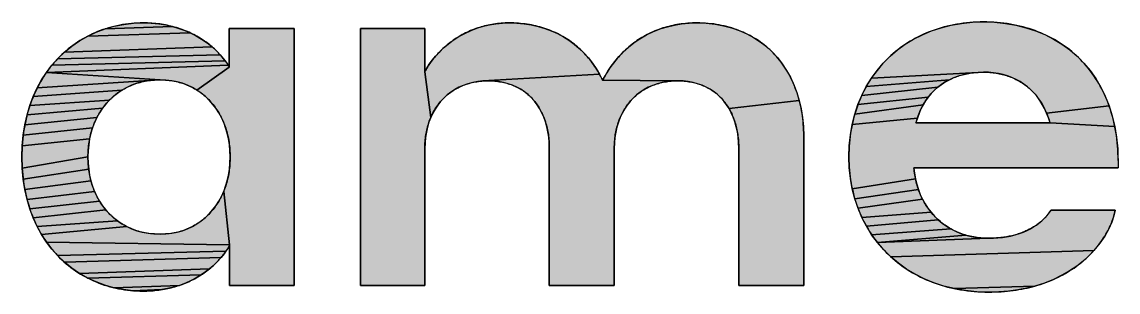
# Model space of a CAD drawing. Header units: millimetres. Extents: x 0 to 594, y 0 to 420.
# Drawn here: x 499.14 to 519.98, y 74.29 to 79.43 of the extents above; entities that cross this region are included whole.
import ezdxf

# ---------------------------------------------------------------- set-up
doc = ezdxf.new("R2010")
doc.units = ezdxf.units.MM
doc.header["$LTSCALE"] = 32.67
doc.layers.get('0').update_dxf_attribs({"linetype": 'CONTINUOUS'})

msp = doc.modelspace()

# ---------------------------------------------------------------- hatches: boundary and pattern name
at = {"linetype": 'CONTINUOUS'}
for points in [[(501.255, 79.402), (501.443, 79.409), (501.594, 79.405), (501.737, 79.391), (501.872, 79.37), (502, 79.341), (500.718, 79.296), (500.892, 79.345), (501.071, 79.381)], [(508.399, 79.409), (508.543, 79.405), (508.684, 79.392), (508.82, 79.37), (508.951, 79.341), (509.078, 79.304), (509.2, 79.258), (509.317, 79.206), (509.429, 79.146), (509.535, 79.079), (509.636, 79.005), (509.732, 78.925), (509.821, 78.839), (509.905, 78.746), (509.982, 78.647), (510.053, 78.543), (510.117, 78.433), (507.9, 78.305), (507.8, 78.294), (507.705, 78.277), (507.613, 78.253), (507.526, 78.222), (507.443, 78.186), (507.364, 78.143), (507.289, 78.094), (507.22, 78.04), (507.155, 77.98), (507.095, 77.916), (507.04, 77.846), (506.99, 77.771), (506.946, 77.692), (506.907, 77.608), (506.796, 78.482), (506.834, 78.552), (506.881, 78.625), (506.937, 78.7), (507, 78.778), (507.072, 78.856), (507.152, 78.933), (507.24, 79.008), (507.337, 79.08), (507.441, 79.148), (507.554, 79.21), (507.675, 79.266), (507.803, 79.315), (507.912, 79.347), (508.026, 79.373), (508.145, 79.393), (508.27, 79.405)], [(511.971, 79.409), (512.145, 79.403), (512.312, 79.385), (512.473, 79.356), (512.627, 79.315), (512.774, 79.264), (512.914, 79.202), (513.047, 79.13), (513.171, 79.049), (513.288, 78.958), (513.397, 78.858), (513.498, 78.749), (513.59, 78.632), (513.674, 78.507), (513.748, 78.375), (513.813, 78.235), (513.869, 78.089), (513.915, 77.936), (512.58, 77.78), (512.532, 77.854), (512.48, 77.923), (512.423, 77.987), (512.361, 78.046), (512.294, 78.099), (512.223, 78.147), (512.147, 78.189), (512.067, 78.225), (511.982, 78.254), (511.894, 78.278), (511.801, 78.295), (511.705, 78.305), (511.605, 78.308), (510.175, 78.318), (510.221, 78.404), (510.274, 78.493), (510.335, 78.584), (510.405, 78.676), (510.482, 78.768), (510.569, 78.859), (510.665, 78.946), (510.769, 79.03), (510.884, 79.109), (511.008, 79.181), (511.142, 79.246), (511.286, 79.301), (511.409, 79.338), (511.539, 79.368), (511.676, 79.391), (511.82, 79.404)], [(517.206, 79.421), (517.416, 79.428), (517.628, 79.421), (517.834, 79.401), (518.032, 79.366), (518.223, 79.319), (518.407, 79.259), (518.582, 79.186), (518.749, 79.101), (518.907, 79.004), (519.056, 78.896), (519.195, 78.776), (519.324, 78.645), (519.442, 78.503), (519.55, 78.351), (519.646, 78.188), (519.731, 78.016), (519.804, 77.834), (518.617, 77.693), (518.578, 77.779), (518.534, 77.86), (518.486, 77.937), (518.434, 78.009), (518.377, 78.076), (518.317, 78.138), (518.252, 78.195), (518.184, 78.247), (518.112, 78.293), (518.037, 78.335), (517.958, 78.371), (517.875, 78.402), (517.79, 78.427), (517.701, 78.447), (517.609, 78.461), (517.514, 78.47), (517.416, 78.472), (517.313, 78.469), (515.285, 78.358), (515.393, 78.507), (515.512, 78.647), (515.642, 78.776), (515.781, 78.895), (515.93, 79.003), (516.088, 79.099), (516.254, 79.184), (516.43, 79.257), (516.613, 79.318), (516.803, 79.366), (517.001, 79.4)], [(502.433, 79.172), (502.552, 79.102), (502.658, 79.028), (502.752, 78.952), (499.945, 78.854), (500.084, 78.968), (500.232, 79.069), (500.387, 79.158), (502.336, 79.221)], [(502.119, 79.306), (502.231, 79.266), (502.336, 79.221), (500.387, 79.158), (500.549, 79.234), (500.718, 79.296), (502, 79.341)], [(503.075, 78.569), (503.075, 79.303), (504.311, 79.303), (504.311, 74.417), (503.085, 74.417), (503.085, 75.189), (502.971, 76.206), (503.008, 76.306), (503.039, 76.409), (503.063, 76.517), (503.08, 76.628), (503.091, 76.743), (503.095, 76.86), (503.091, 76.977), (503.08, 77.092), (503.063, 77.203), (503.039, 77.31), (503.008, 77.414), (502.971, 77.514), (502.927, 77.61), (502.878, 77.7), (502.822, 77.786), (502.761, 77.867), (502.695, 77.942), (502.623, 78.011), (502.546, 78.075), (502.464, 78.132)], [(506.796, 77.024), (506.796, 74.417), (505.57, 74.417), (505.57, 79.303), (506.796, 79.303), (506.796, 78.482), (506.907, 77.608), (506.873, 77.52), (506.846, 77.428), (506.824, 77.332), (506.808, 77.233), (506.799, 77.13)], [(502.964, 78.734), (503.001, 78.686), (499.705, 78.604), (499.815, 78.728), (502.905, 78.804)], [(502.834, 78.877), (502.905, 78.804), (499.815, 78.728), (499.945, 78.854), (502.752, 78.952)], [(503.032, 78.642), (503.056, 78.603), (499.603, 78.469), (499.705, 78.604), (503.001, 78.686)], [(503.075, 78.569), (502.464, 78.132), (502.376, 78.182), (502.285, 78.225), (502.189, 78.261), (502.088, 78.29), (501.983, 78.311), (501.874, 78.323), (501.762, 78.328), (499.603, 78.469), (503.056, 78.603)], [(499.51, 78.326), (499.603, 78.469), (501.762, 78.328), (501.645, 78.323), (499.426, 78.173)], [(508.103, 78.305), (508.003, 78.308), (507.9, 78.305), (510.117, 78.433), (510.175, 78.318), (511.605, 78.308), (511.502, 78.305), (511.402, 78.294), (511.307, 78.277), (511.215, 78.253), (511.128, 78.222), (511.044, 78.186), (510.966, 78.143), (510.891, 78.094), (510.821, 78.04), (510.757, 77.98), (510.697, 77.916), (510.642, 77.846), (510.592, 77.771), (510.547, 77.692), (510.509, 77.608), (510.475, 77.52), (510.448, 77.428), (510.426, 77.332), (510.41, 77.233), (510.401, 77.13), (510.398, 77.024), (510.398, 74.417), (509.162, 74.417), (509.162, 77.024), (509.159, 77.133), (509.15, 77.237), (509.135, 77.338), (509.115, 77.435), (509.089, 77.528), (509.057, 77.617), (509.02, 77.7), (508.978, 77.78), (508.931, 77.854), (508.878, 77.923), (508.821, 77.987), (508.759, 78.046), (508.692, 78.099), (508.621, 78.147), (508.545, 78.189), (508.465, 78.225), (508.381, 78.254), (508.292, 78.278), (508.199, 78.295)], [(516.849, 78.367), (516.768, 78.33), (515.188, 78.2), (515.285, 78.358), (517.313, 78.469), (517.213, 78.46), (517.116, 78.446), (517.023, 78.425), (516.934, 78.399)], [(501.127, 78.182), (501.037, 78.132), (499.352, 78.011), (499.426, 78.173), (501.645, 78.323), (501.533, 78.311), (501.424, 78.29), (501.321, 78.261), (501.221, 78.225)], [(516.423, 78.067), (516.367, 78), (515.03, 77.856), (515.103, 78.032), (516.548, 78.187), (516.484, 78.13)], [(516.617, 78.24), (516.548, 78.187), (515.103, 78.032), (515.188, 78.2), (516.768, 78.33), (516.69, 78.287)], [(500.731, 77.867), (500.669, 77.786), (499.234, 77.66), (499.287, 77.84), (500.8, 77.942)], [(500.874, 78.011), (500.8, 77.942), (499.287, 77.84), (499.352, 78.011), (501.037, 78.132), (500.953, 78.075)], [(516.316, 77.929), (516.27, 77.853), (514.969, 77.672), (515.03, 77.856), (516.367, 78)], [(500.612, 77.7), (500.562, 77.61), (499.192, 77.472), (499.234, 77.66), (500.669, 77.786)], [(513.915, 77.936), (513.952, 77.776), (513.978, 77.611), (513.994, 77.441), (513.999, 77.265), (513.999, 74.417), (512.763, 74.417), (512.763, 77.024), (512.76, 77.133), (512.751, 77.237), (512.737, 77.338), (512.716, 77.435), (512.69, 77.528), (512.659, 77.617), (512.622, 77.7), (512.58, 77.78)], [(516.191, 77.688), (516.159, 77.599), (514.921, 77.48), (514.969, 77.672), (516.27, 77.853), (516.228, 77.773)], [(519.804, 77.834), (519.865, 77.643), (519.912, 77.443), (518.681, 77.507), (518.651, 77.602), (518.617, 77.693)], [(500.517, 77.514), (500.479, 77.414), (499.161, 77.276), (499.192, 77.472), (500.562, 77.61)], [(518.681, 77.507), (519.912, 77.443), (519.947, 77.234), (519.968, 77.017), (519.975, 76.657), (516.093, 76.657), (516.105, 76.55), (516.123, 76.445), (514.921, 76.256), (514.886, 76.451), (514.865, 76.653), (514.857, 76.86), (514.865, 77.073), (514.886, 77.28), (514.921, 77.48), (516.159, 77.599), (516.132, 77.507)], [(500.448, 77.31), (500.423, 77.203), (499.142, 77.072), (499.161, 77.276), (500.479, 77.414)], [(500.405, 77.092), (500.394, 76.977), (500.391, 76.86), (499.142, 76.645), (499.136, 76.86), (499.142, 77.072), (500.423, 77.203)], [(500.394, 76.743), (500.405, 76.628), (499.161, 76.439), (499.142, 76.645), (500.391, 76.86)], [(500.423, 76.517), (500.448, 76.409), (499.192, 76.242), (499.161, 76.439), (500.405, 76.628)], [(500.479, 76.306), (500.517, 76.206), (499.234, 76.052), (499.192, 76.242), (500.448, 76.409)], [(516.148, 76.343), (516.178, 76.244), (514.969, 76.066), (514.921, 76.256), (516.123, 76.445)], [(500.562, 76.11), (500.612, 76.019), (499.287, 75.872), (499.234, 76.052), (500.517, 76.206)], [(501.762, 75.392), (501.874, 75.396), (501.983, 75.409), (502.088, 75.43), (502.189, 75.458), (502.285, 75.494), (502.376, 75.538), (502.464, 75.588), (502.546, 75.645), (502.623, 75.708), (502.695, 75.778), (502.761, 75.853), (502.822, 75.934), (502.878, 76.019), (502.927, 76.11), (502.971, 76.206), (503.085, 75.189), (499.602, 75.242), (499.509, 75.386), (501.127, 75.538), (501.221, 75.494), (501.321, 75.458), (501.424, 75.43), (501.533, 75.409), (501.645, 75.396)], [(516.215, 76.149), (516.258, 76.057), (515.031, 75.884), (514.969, 76.066), (516.178, 76.244)], [(500.669, 75.934), (500.731, 75.853), (499.351, 75.701), (499.287, 75.872), (500.612, 76.019)], [(516.361, 75.887), (516.421, 75.809), (515.105, 75.709), (515.031, 75.884), (516.258, 76.057), (516.307, 75.97)], [(500.874, 75.708), (500.953, 75.645), (499.425, 75.539), (499.351, 75.701), (500.731, 75.853), (500.8, 75.778)], [(516.486, 75.735), (516.556, 75.666), (515.192, 75.542), (515.105, 75.709), (516.421, 75.809)], [(516.712, 75.545), (516.797, 75.493), (515.29, 75.383), (515.192, 75.542), (516.556, 75.666), (516.632, 75.603)], [(518.68, 75.816), (518.7, 75.846), (519.917, 75.846), (519.894, 75.739), (519.854, 75.62), (519.797, 75.491), (519.722, 75.357), (519.628, 75.22), (519.516, 75.082), (515.655, 74.961), (515.523, 75.092), (515.401, 75.233), (517.513, 75.315), (517.605, 75.317), (517.692, 75.322), (517.775, 75.331), (517.854, 75.343), (517.928, 75.357), (518.016, 75.379), (518.098, 75.404), (518.174, 75.432), (518.244, 75.463), (518.308, 75.496), (518.367, 75.53), (518.421, 75.565), (518.47, 75.601), (518.528, 75.648), (518.577, 75.695), (518.619, 75.739), (518.653, 75.779)], [(501.037, 75.588), (501.127, 75.538), (499.509, 75.386), (499.425, 75.539), (500.953, 75.645)], [(516.981, 75.408), (517.079, 75.375), (515.401, 75.233), (515.29, 75.383), (516.797, 75.493), (516.887, 75.448)], [(503.044, 75.115), (503.015, 75.07), (499.814, 74.984), (499.704, 75.108), (499.602, 75.242), (503.085, 75.189), (503.067, 75.155)], [(517.513, 75.315), (515.401, 75.233), (517.079, 75.375), (517.182, 75.349), (517.288, 75.33), (517.399, 75.319)], [(502.979, 75.02), (502.921, 74.948), (499.944, 74.859), (499.814, 74.984), (503.015, 75.07)], [(519.418, 74.98), (519.309, 74.881), (519.188, 74.785), (519.054, 74.694), (518.908, 74.61), (518.75, 74.532), (518.578, 74.464), (518.393, 74.405), (516.864, 74.357), (516.664, 74.406), (516.472, 74.469), (516.29, 74.544), (516.116, 74.631), (515.953, 74.73), (515.799, 74.84), (515.655, 74.961), (519.516, 75.082)], [(502.852, 74.871), (502.771, 74.792), (502.701, 74.733), (500.229, 74.646), (500.082, 74.746), (499.944, 74.859), (502.921, 74.948)], [(502.625, 74.674), (502.541, 74.617), (500.384, 74.558), (500.229, 74.646), (502.701, 74.733)], [(502.45, 74.562), (502.351, 74.51), (502.245, 74.462), (502.13, 74.419), (500.886, 74.374), (500.713, 74.422), (500.545, 74.484), (500.384, 74.558), (502.541, 74.617)], [(502.008, 74.383), (501.904, 74.358), (501.794, 74.338), (501.247, 74.318), (501.064, 74.339), (500.886, 74.374), (502.13, 74.419)], [(518.235, 74.366), (518.068, 74.334), (517.893, 74.311), (517.707, 74.297), (517.513, 74.292), (517.289, 74.299), (517.073, 74.321), (516.864, 74.357), (518.393, 74.405)], [(501.68, 74.323), (501.559, 74.314), (501.434, 74.311), (501.247, 74.318), (501.794, 74.338)]]:
    msp.add_hatch(color=7, dxfattribs=at).paths.add_polyline_path(points)

# ---------------------------------------------------------------- linework, layer by layer
at = {"color": 7, "linetype": 'CONTINUOUS'}
for p, q in [((504.311, 79.303), (503.075, 79.303)), ((503.075, 79.303), (503.075, 78.569)), ((504.311, 74.417), (504.311, 79.303)), ((506.796, 79.303), (505.57, 79.303)), ((505.57, 79.303), (505.57, 74.417)), ((506.796, 78.482), (506.796, 79.303)), ((518.681, 77.507), (516.132, 77.507)), ((513.999, 74.417), (513.999, 77.265)), ((506.796, 74.417), (506.796, 77.024)), ((509.162, 77.024), (509.162, 74.417)), ((510.398, 74.417), (510.398, 77.024)), ((512.763, 77.024), (512.763, 74.417)), ((516.093, 76.657), (519.975, 76.657)), ((519.917, 75.846), (518.7, 75.846)), ((503.085, 75.189), (503.085, 74.417)), ((503.085, 74.417), (504.311, 74.417)), ((505.57, 74.417), (506.796, 74.417)), ((509.162, 74.417), (510.398, 74.417)), ((512.763, 74.417), (513.999, 74.417))]:
    msp.add_line(p, q, dxfattribs=at)
for points in [[(501.443, 79.409), (501.386, 79.409), (501.329, 79.407), (501.272, 79.403), (501.216, 79.399), (501.16, 79.393), (501.104, 79.385), (501.049, 79.377), (500.995, 79.367), (500.94, 79.356), (500.886, 79.344), (500.833, 79.33), (500.78, 79.315), (500.728, 79.299), (500.676, 79.282), (500.625, 79.264), (500.574, 79.244), (500.524, 79.223), (500.474, 79.201), (500.426, 79.177), (500.377, 79.153), (500.33, 79.127), (500.283, 79.1), (500.236, 79.072), (500.191, 79.043), (500.146, 79.012), (500.102, 78.981), (500.059, 78.948), (500.016, 78.914), (499.974, 78.879), (499.933, 78.843), (499.893, 78.806), (499.854, 78.768), (499.815, 78.728), (499.778, 78.689), (499.743, 78.649), (499.708, 78.608), (499.674, 78.565), (499.641, 78.522), (499.609, 78.478), (499.577, 78.432), (499.547, 78.386), (499.518, 78.339), (499.489, 78.29), (499.462, 78.241), (499.435, 78.191), (499.41, 78.14), (499.385, 78.088), (499.362, 78.035), (499.34, 77.981), (499.318, 77.926), (499.298, 77.871), (499.279, 77.814), (499.261, 77.756), (499.244, 77.698), (499.228, 77.639), (499.214, 77.578), (499.201, 77.517), (499.188, 77.455), (499.178, 77.393), (499.168, 77.329), (499.159, 77.264), (499.152, 77.199), (499.146, 77.133), (499.142, 77.066), (499.138, 76.998), (499.136, 76.929), (499.136, 76.86)], [(501.255, 79.402), (501.443, 79.409), (501.594, 79.405), (501.737, 79.391), (501.872, 79.37), (502, 79.341), (500.718, 79.296), (500.892, 79.345), (501.071, 79.381), (501.255, 79.402)], [(503.075, 78.569), (503.07, 78.579), (503.064, 78.589), (503.058, 78.6), (503.051, 78.611), (503.044, 78.623), (503.036, 78.635), (503.027, 78.648), (503.018, 78.662), (503.009, 78.675), (502.998, 78.69), (502.987, 78.704), (502.976, 78.719), (502.964, 78.734), (502.95, 78.751), (502.936, 78.768), (502.921, 78.786), (502.905, 78.804), (502.888, 78.822), (502.871, 78.84), (502.853, 78.858), (502.834, 78.877), (502.815, 78.896), (502.795, 78.915), (502.774, 78.934), (502.752, 78.952), (502.73, 78.971), (502.707, 78.99), (502.683, 79.009), (502.658, 79.028), (502.633, 79.047), (502.607, 79.065), (502.58, 79.084), (502.552, 79.102), (502.524, 79.12), (502.494, 79.137), (502.464, 79.155), (502.433, 79.172), (502.404, 79.187), (502.374, 79.203), (502.344, 79.217), (502.313, 79.232), (502.281, 79.246), (502.248, 79.259), (502.215, 79.273), (502.181, 79.285), (502.146, 79.298), (502.11, 79.309), (502.074, 79.321), (502.037, 79.331), (502, 79.341), (501.966, 79.35), (501.933, 79.357), (501.898, 79.365), (501.864, 79.371), (501.828, 79.378), (501.792, 79.383), (501.756, 79.389), (501.719, 79.393), (501.681, 79.397), (501.643, 79.401), (501.604, 79.404), (501.565, 79.406), (501.525, 79.408), (501.484, 79.409), (501.443, 79.409)], [(508.399, 79.409), (508.543, 79.405), (508.684, 79.392), (508.82, 79.37), (508.951, 79.341), (509.078, 79.304), (509.2, 79.258), (509.317, 79.206), (509.429, 79.146), (509.535, 79.079), (509.636, 79.005), (509.732, 78.925), (509.821, 78.839), (509.905, 78.746), (509.982, 78.647), (510.053, 78.543), (510.117, 78.433), (507.9, 78.305), (507.8, 78.294), (507.705, 78.277), (507.613, 78.253), (507.526, 78.222), (507.443, 78.186), (507.364, 78.143), (507.289, 78.094), (507.22, 78.04), (507.155, 77.98), (507.095, 77.916), (507.04, 77.846), (506.99, 77.771), (506.946, 77.692), (506.907, 77.608), (506.796, 78.482), (506.834, 78.552), (506.881, 78.625), (506.937, 78.7), (507, 78.778), (507.072, 78.856), (507.152, 78.933), (507.24, 79.008), (507.337, 79.08), (507.441, 79.148), (507.554, 79.21), (507.675, 79.266), (507.803, 79.315), (507.912, 79.347), (508.026, 79.373), (508.145, 79.393), (508.27, 79.405), (508.399, 79.409)], [(508.399, 79.409), (508.36, 79.409), (508.322, 79.408), (508.284, 79.406), (508.247, 79.403), (508.21, 79.4), (508.174, 79.396), (508.138, 79.392), (508.103, 79.387), (508.068, 79.381), (508.033, 79.375), (507.999, 79.368), (507.965, 79.36), (507.932, 79.352), (507.899, 79.344), (507.867, 79.334), (507.835, 79.325), (507.803, 79.315), (507.768, 79.302), (507.734, 79.29), (507.7, 79.276), (507.666, 79.263), (507.633, 79.248), (507.601, 79.233), (507.569, 79.218), (507.538, 79.202), (507.508, 79.186), (507.478, 79.169), (507.448, 79.152), (507.42, 79.134), (507.391, 79.117), (507.364, 79.098), (507.337, 79.08), (507.306, 79.058), (507.276, 79.036), (507.247, 79.013), (507.219, 78.991), (507.192, 78.968), (507.165, 78.944), (507.139, 78.921), (507.114, 78.897), (507.09, 78.873), (507.066, 78.85), (507.043, 78.826), (507.021, 78.802), (507, 78.778), (506.98, 78.754), (506.96, 78.73), (506.941, 78.706), (506.923, 78.683), (506.906, 78.659), (506.889, 78.636), (506.873, 78.613), (506.859, 78.591), (506.844, 78.568), (506.831, 78.546), (506.818, 78.524), (506.807, 78.503), (506.796, 78.482)], [(510.175, 78.318), (510.159, 78.354), (510.141, 78.389), (510.123, 78.423), (510.104, 78.457), (510.085, 78.491), (510.065, 78.524), (510.044, 78.556), (510.023, 78.588), (510.002, 78.62), (509.979, 78.651), (509.956, 78.681), (509.933, 78.711), (509.909, 78.741), (509.884, 78.77), (509.859, 78.798), (509.833, 78.826), (509.807, 78.853), (509.78, 78.88), (509.753, 78.906), (509.725, 78.931), (509.696, 78.956), (509.667, 78.98), (509.638, 79.004), (509.608, 79.027), (509.577, 79.05), (509.546, 79.072), (509.515, 79.093), (509.483, 79.113), (509.45, 79.133), (509.417, 79.153), (509.383, 79.171), (509.349, 79.189), (509.315, 79.207), (509.28, 79.224), (509.244, 79.24), (509.208, 79.255), (509.172, 79.27), (509.135, 79.284), (509.098, 79.297), (509.06, 79.309), (509.022, 79.321), (508.983, 79.332), (508.944, 79.343), (508.905, 79.352), (508.865, 79.361), (508.824, 79.37), (508.784, 79.377), (508.743, 79.384), (508.701, 79.39), (508.659, 79.395), (508.617, 79.399), (508.574, 79.403), (508.531, 79.406), (508.487, 79.408), (508.443, 79.409), (508.399, 79.409)], [(511.971, 79.409), (512.145, 79.403), (512.312, 79.385), (512.473, 79.356), (512.627, 79.315), (512.774, 79.264), (512.914, 79.202), (513.047, 79.13), (513.171, 79.049), (513.288, 78.958), (513.397, 78.858), (513.498, 78.749), (513.59, 78.632), (513.674, 78.507), (513.748, 78.375), (513.813, 78.235), (513.869, 78.089), (513.915, 77.936), (512.58, 77.78), (512.532, 77.854), (512.48, 77.923), (512.423, 77.987), (512.361, 78.046), (512.294, 78.099), (512.223, 78.147), (512.147, 78.189), (512.067, 78.225), (511.982, 78.254), (511.894, 78.278), (511.801, 78.295), (511.705, 78.305), (511.605, 78.308), (510.175, 78.318), (510.221, 78.404), (510.274, 78.493), (510.335, 78.584), (510.405, 78.676), (510.482, 78.768), (510.569, 78.859), (510.665, 78.946), (510.769, 79.03), (510.884, 79.109), (511.008, 79.181), (511.142, 79.246), (511.286, 79.301), (511.409, 79.338), (511.539, 79.368), (511.676, 79.391), (511.82, 79.404), (511.971, 79.409)], [(511.971, 79.409), (511.926, 79.409), (511.882, 79.408), (511.838, 79.405), (511.794, 79.403), (511.752, 79.399), (511.709, 79.395), (511.668, 79.39), (511.627, 79.384), (511.587, 79.377), (511.547, 79.37), (511.508, 79.362), (511.47, 79.353), (511.432, 79.344), (511.394, 79.334), (511.358, 79.324), (511.322, 79.313), (511.286, 79.301), (511.247, 79.287), (511.208, 79.273), (511.17, 79.257), (511.133, 79.242), (511.096, 79.225), (511.06, 79.208), (511.025, 79.19), (510.991, 79.172), (510.957, 79.153), (510.924, 79.134), (510.892, 79.114), (510.86, 79.094), (510.829, 79.073), (510.799, 79.052), (510.769, 79.03), (510.736, 79.005), (510.704, 78.979), (510.672, 78.953), (510.642, 78.926), (510.612, 78.899), (510.583, 78.872), (510.555, 78.845), (510.528, 78.817), (510.502, 78.789), (510.476, 78.761), (510.451, 78.733), (510.428, 78.704), (510.405, 78.676), (510.38, 78.645), (510.357, 78.614), (510.335, 78.584), (510.314, 78.553), (510.293, 78.523), (510.274, 78.493), (510.255, 78.463), (510.238, 78.433), (510.221, 78.404), (510.205, 78.375), (510.19, 78.346), (510.175, 78.318)], [(513.999, 77.265), (513.999, 77.32), (513.997, 77.374), (513.995, 77.428), (513.991, 77.482), (513.987, 77.534), (513.981, 77.587), (513.974, 77.638), (513.967, 77.69), (513.958, 77.74), (513.949, 77.791), (513.939, 77.84), (513.927, 77.889), (513.915, 77.938), (513.902, 77.986), (513.887, 78.033), (513.872, 78.08), (513.856, 78.126), (513.839, 78.171), (513.821, 78.216), (513.803, 78.26), (513.783, 78.304), (513.762, 78.347), (513.741, 78.389), (513.719, 78.43), (513.695, 78.471), (513.671, 78.511), (513.646, 78.55), (513.621, 78.589), (513.594, 78.627), (513.567, 78.664), (513.538, 78.7), (513.509, 78.736), (513.48, 78.77), (513.449, 78.804), (513.417, 78.838), (513.385, 78.87), (513.352, 78.901), (513.318, 78.932), (513.283, 78.962), (513.248, 78.991), (513.212, 79.019), (513.175, 79.046), (513.137, 79.072), (513.099, 79.098), (513.06, 79.122), (513.02, 79.146), (512.979, 79.168), (512.938, 79.19), (512.896, 79.211), (512.853, 79.231), (512.81, 79.249), (512.766, 79.267), (512.721, 79.284), (512.675, 79.3), (512.629, 79.315), (512.582, 79.328), (512.535, 79.341), (512.487, 79.353), (512.438, 79.363), (512.389, 79.373), (512.339, 79.381), (512.288, 79.389), (512.237, 79.395), (512.185, 79.4), (512.132, 79.404), (512.079, 79.407), (512.026, 79.409), (511.971, 79.409)], [(517.416, 79.428), (517.351, 79.428), (517.285, 79.426), (517.221, 79.422), (517.157, 79.418), (517.094, 79.411), (517.031, 79.404), (516.969, 79.395), (516.907, 79.386), (516.846, 79.374), (516.786, 79.362), (516.727, 79.348), (516.668, 79.333), (516.61, 79.317), (516.553, 79.3), (516.496, 79.281), (516.44, 79.261), (516.385, 79.24), (516.331, 79.218), (516.277, 79.195), (516.224, 79.17), (516.172, 79.145), (516.121, 79.118), (516.071, 79.09), (516.022, 79.061), (515.973, 79.031), (515.925, 79), (515.878, 78.967), (515.832, 78.934), (515.787, 78.9), (515.743, 78.864), (515.7, 78.828), (515.657, 78.791), (515.616, 78.752), (515.576, 78.713), (515.536, 78.672), (515.498, 78.631), (515.46, 78.588), (515.424, 78.545), (515.388, 78.501), (515.354, 78.456), (515.321, 78.41), (515.288, 78.363), (515.257, 78.315), (515.227, 78.266), (515.198, 78.216), (515.17, 78.166), (515.143, 78.114), (515.117, 78.062), (515.093, 78.009), (515.069, 77.955), (515.047, 77.901), (515.026, 77.845), (515.006, 77.789), (514.987, 77.732), (514.97, 77.674), (514.953, 77.616), (514.938, 77.557), (514.924, 77.497), (514.912, 77.436), (514.901, 77.375), (514.891, 77.313), (514.882, 77.25), (514.874, 77.187), (514.868, 77.123), (514.864, 77.058), (514.86, 76.992), (514.858, 76.927), (514.857, 76.86)], [(517.206, 79.421), (517.416, 79.428), (517.628, 79.421), (517.834, 79.401), (518.032, 79.366), (518.223, 79.319), (518.407, 79.259), (518.582, 79.186), (518.749, 79.101), (518.907, 79.004), (519.056, 78.896), (519.195, 78.776), (519.324, 78.645), (519.442, 78.503), (519.55, 78.351), (519.646, 78.188), (519.731, 78.016), (519.804, 77.834), (518.617, 77.693), (518.578, 77.779), (518.534, 77.86), (518.486, 77.937), (518.434, 78.009), (518.377, 78.076), (518.317, 78.138), (518.252, 78.195), (518.184, 78.247), (518.112, 78.293), (518.037, 78.335), (517.958, 78.371), (517.875, 78.402), (517.79, 78.427), (517.701, 78.447), (517.609, 78.461), (517.514, 78.47), (517.416, 78.472), (517.313, 78.469), (515.285, 78.358), (515.393, 78.507), (515.512, 78.647), (515.642, 78.776), (515.781, 78.895), (515.93, 79.003), (516.088, 79.099), (516.254, 79.184), (516.43, 79.257), (516.613, 79.318), (516.803, 79.366), (517.001, 79.4), (517.206, 79.421)], [(519.975, 76.792), (519.974, 76.863), (519.972, 76.932), (519.969, 77.001), (519.964, 77.069), (519.958, 77.137), (519.951, 77.203), (519.942, 77.269), (519.932, 77.334), (519.921, 77.398), (519.909, 77.461), (519.895, 77.524), (519.88, 77.585), (519.864, 77.646), (519.846, 77.706), (519.828, 77.765), (519.808, 77.823), (519.787, 77.881), (519.765, 77.937), (519.742, 77.993), (519.717, 78.047), (519.691, 78.101), (519.665, 78.154), (519.637, 78.205), (519.608, 78.256), (519.578, 78.306), (519.547, 78.355), (519.515, 78.403), (519.481, 78.45), (519.447, 78.496), (519.412, 78.541), (519.375, 78.585), (519.338, 78.629), (519.3, 78.671), (519.26, 78.712), (519.22, 78.751), (519.179, 78.79), (519.137, 78.828), (519.093, 78.865), (519.049, 78.901), (519.004, 78.935), (518.958, 78.969), (518.911, 79.001), (518.864, 79.032), (518.815, 79.063), (518.766, 79.092), (518.715, 79.12), (518.664, 79.146), (518.612, 79.172), (518.559, 79.196), (518.506, 79.22), (518.451, 79.242), (518.396, 79.263), (518.34, 79.283), (518.284, 79.301), (518.226, 79.318), (518.168, 79.334), (518.109, 79.349), (518.049, 79.363), (517.989, 79.375), (517.928, 79.386), (517.866, 79.396), (517.804, 79.405), (517.741, 79.412), (517.677, 79.418), (517.613, 79.422), (517.548, 79.426), (517.483, 79.428), (517.416, 79.428)], [(502.433, 79.172), (502.552, 79.102), (502.658, 79.028), (502.752, 78.952), (499.945, 78.854), (500.084, 78.968), (500.232, 79.069), (500.387, 79.158), (502.336, 79.221), (502.433, 79.172)], [(502.119, 79.306), (502.231, 79.266), (502.336, 79.221), (500.387, 79.158), (500.549, 79.234), (500.718, 79.296), (502, 79.341), (502.119, 79.306)], [(503.075, 78.569), (503.075, 79.303), (504.311, 79.303), (504.311, 74.417), (503.085, 74.417), (503.085, 75.189), (502.971, 76.206), (503.008, 76.306), (503.039, 76.409), (503.063, 76.517), (503.08, 76.628), (503.091, 76.743), (503.095, 76.86), (503.091, 76.977), (503.08, 77.092), (503.063, 77.203), (503.039, 77.31), (503.008, 77.414), (502.971, 77.514), (502.927, 77.61), (502.878, 77.7), (502.822, 77.786), (502.761, 77.867), (502.695, 77.942), (502.623, 78.011), (502.546, 78.075), (502.464, 78.132), (503.075, 78.569)], [(506.796, 77.024), (506.796, 74.417), (505.57, 74.417), (505.57, 79.303), (506.796, 79.303), (506.796, 78.482), (506.907, 77.608), (506.873, 77.52), (506.846, 77.428), (506.824, 77.332), (506.808, 77.233), (506.799, 77.13), (506.796, 77.024)], [(502.964, 78.734), (503.001, 78.686), (499.705, 78.604), (499.815, 78.728), (502.905, 78.804), (502.964, 78.734)], [(502.834, 78.877), (502.905, 78.804), (499.815, 78.728), (499.945, 78.854), (502.752, 78.952), (502.834, 78.877)], [(503.032, 78.642), (503.056, 78.603), (499.603, 78.469), (499.705, 78.604), (503.001, 78.686), (503.032, 78.642)], [(503.075, 78.569), (502.464, 78.132), (502.376, 78.182), (502.285, 78.225), (502.189, 78.261), (502.088, 78.29), (501.983, 78.311), (501.874, 78.323), (501.762, 78.328), (499.603, 78.469), (503.056, 78.603), (503.075, 78.569)], [(499.51, 78.326), (499.603, 78.469), (501.762, 78.328), (501.645, 78.323), (499.426, 78.173), (499.51, 78.326)], [(508.103, 78.305), (508.003, 78.308), (507.9, 78.305), (510.117, 78.433), (510.175, 78.318), (511.605, 78.308), (511.502, 78.305), (511.402, 78.294), (511.307, 78.277), (511.215, 78.253), (511.128, 78.222), (511.044, 78.186), (510.966, 78.143), (510.891, 78.094), (510.821, 78.04), (510.757, 77.98), (510.697, 77.916), (510.642, 77.846), (510.592, 77.771), (510.547, 77.692), (510.509, 77.608), (510.475, 77.52), (510.448, 77.428), (510.426, 77.332), (510.41, 77.233), (510.401, 77.13), (510.398, 77.024), (510.398, 74.417), (509.162, 74.417), (509.162, 77.024), (509.159, 77.133), (509.15, 77.237), (509.135, 77.338), (509.115, 77.435), (509.089, 77.528), (509.057, 77.617), (509.02, 77.7), (508.978, 77.78), (508.931, 77.854), (508.878, 77.923), (508.821, 77.987), (508.759, 78.046), (508.692, 78.099), (508.621, 78.147), (508.545, 78.189), (508.465, 78.225), (508.381, 78.254), (508.292, 78.278), (508.199, 78.295), (508.103, 78.305)], [(516.849, 78.367), (516.768, 78.33), (515.188, 78.2), (515.285, 78.358), (517.313, 78.469), (517.213, 78.46), (517.116, 78.446), (517.023, 78.425), (516.934, 78.399), (516.849, 78.367)], [(516.132, 77.507), (516.14, 77.536), (516.148, 77.565), (516.157, 77.593), (516.166, 77.622), (516.176, 77.649), (516.186, 77.677), (516.197, 77.704), (516.208, 77.73), (516.22, 77.756), (516.232, 77.782), (516.245, 77.807), (516.258, 77.832), (516.272, 77.857), (516.286, 77.881), (516.3, 77.904), (516.315, 77.928), (516.331, 77.951), (516.347, 77.973), (516.363, 77.995), (516.38, 78.016), (516.397, 78.037), (516.415, 78.058), (516.433, 78.078), (516.451, 78.098), (516.47, 78.117), (516.49, 78.136), (516.51, 78.154), (516.53, 78.172), (516.55, 78.189), (516.571, 78.206), (516.593, 78.222), (516.615, 78.238), (516.637, 78.254), (516.66, 78.269), (516.683, 78.283), (516.707, 78.297), (516.73, 78.31), (516.755, 78.323), (516.78, 78.336), (516.805, 78.348), (516.83, 78.359), (516.856, 78.37), (516.882, 78.38), (516.909, 78.39), (516.936, 78.399), (516.963, 78.408), (516.991, 78.416), (517.019, 78.424), (517.047, 78.431), (517.076, 78.437), (517.105, 78.443), (517.135, 78.449), (517.165, 78.454), (517.195, 78.458), (517.226, 78.462), (517.257, 78.465), (517.288, 78.468), (517.32, 78.47), (517.352, 78.471), (517.384, 78.472), (517.416, 78.472)], [(517.416, 78.472), (517.448, 78.472), (517.479, 78.471), (517.509, 78.47), (517.54, 78.468), (517.57, 78.465), (517.6, 78.462), (517.629, 78.458), (517.658, 78.454), (517.687, 78.449), (517.716, 78.444), (517.744, 78.438), (517.772, 78.431), (517.8, 78.424), (517.827, 78.417), (517.854, 78.408), (517.881, 78.4), (517.907, 78.39), (517.933, 78.381), (517.959, 78.37), (517.985, 78.359), (518.01, 78.348), (518.034, 78.336), (518.059, 78.324), (518.083, 78.311), (518.106, 78.297), (518.129, 78.283), (518.152, 78.268), (518.175, 78.253), (518.197, 78.238), (518.219, 78.221), (518.24, 78.205), (518.261, 78.188), (518.282, 78.17), (518.302, 78.152), (518.322, 78.133), (518.342, 78.114), (518.361, 78.094), (518.379, 78.074), (518.398, 78.053), (518.415, 78.032), (518.433, 78.01), (518.45, 77.988), (518.466, 77.965), (518.483, 77.942), (518.498, 77.918), (518.514, 77.894), (518.529, 77.87), (518.543, 77.845), (518.557, 77.819), (518.571, 77.793), (518.584, 77.766), (518.596, 77.739), (518.609, 77.712), (518.62, 77.684), (518.632, 77.656), (518.642, 77.627), (518.653, 77.597), (518.663, 77.568), (518.672, 77.537), (518.681, 77.507)], [(501.127, 78.182), (501.037, 78.132), (499.352, 78.011), (499.426, 78.173), (501.645, 78.323), (501.533, 78.311), (501.424, 78.29), (501.321, 78.261), (501.221, 78.225), (501.127, 78.182)], [(500.391, 76.86), (500.391, 76.896), (500.392, 76.933), (500.394, 76.969), (500.396, 77.004), (500.399, 77.04), (500.403, 77.075), (500.408, 77.11), (500.413, 77.144), (500.418, 77.179), (500.425, 77.212), (500.432, 77.246), (500.44, 77.279), (500.448, 77.312), (500.457, 77.344), (500.467, 77.377), (500.477, 77.408), (500.488, 77.44), (500.5, 77.471), (500.512, 77.501), (500.525, 77.531), (500.538, 77.561), (500.552, 77.59), (500.567, 77.619), (500.582, 77.647), (500.597, 77.675), (500.614, 77.703), (500.631, 77.73), (500.648, 77.756), (500.666, 77.783), (500.685, 77.808), (500.704, 77.833), (500.724, 77.858), (500.744, 77.882), (500.765, 77.905), (500.786, 77.928), (500.808, 77.951), (500.831, 77.972), (500.854, 77.994), (500.877, 78.014), (500.901, 78.034), (500.925, 78.054), (500.95, 78.073), (500.976, 78.091), (501.002, 78.109), (501.028, 78.126), (501.055, 78.142), (501.083, 78.158), (501.111, 78.173), (501.139, 78.188), (501.168, 78.202), (501.197, 78.215), (501.227, 78.227), (501.257, 78.239), (501.288, 78.25), (501.319, 78.261), (501.351, 78.27), (501.383, 78.279), (501.415, 78.288), (501.448, 78.295), (501.481, 78.302), (501.515, 78.308), (501.549, 78.313), (501.583, 78.317), (501.618, 78.321), (501.654, 78.324), (501.689, 78.326), (501.725, 78.327), (501.762, 78.328)], [(501.762, 78.328), (501.797, 78.327), (501.832, 78.326), (501.866, 78.324), (501.9, 78.321), (501.934, 78.317), (501.967, 78.313), (502, 78.308), (502.033, 78.302), (502.065, 78.295), (502.097, 78.288), (502.128, 78.279), (502.159, 78.27), (502.19, 78.261), (502.22, 78.25), (502.25, 78.239), (502.279, 78.227), (502.308, 78.215), (502.337, 78.202), (502.365, 78.188), (502.392, 78.173), (502.419, 78.158), (502.446, 78.142), (502.472, 78.126), (502.498, 78.109), (502.523, 78.091), (502.548, 78.073), (502.572, 78.054), (502.596, 78.034), (502.62, 78.014), (502.642, 77.994), (502.665, 77.972), (502.687, 77.951), (502.708, 77.928), (502.729, 77.905), (502.749, 77.882), (502.769, 77.858), (502.788, 77.833), (502.807, 77.808), (502.825, 77.783), (502.843, 77.756), (502.86, 77.73), (502.876, 77.703), (502.892, 77.675), (502.907, 77.647), (502.922, 77.619), (502.937, 77.59), (502.95, 77.561), (502.963, 77.531), (502.976, 77.501), (502.988, 77.471), (502.999, 77.44), (503.01, 77.408), (503.02, 77.377), (503.029, 77.344), (503.038, 77.312), (503.046, 77.279), (503.054, 77.246), (503.061, 77.212), (503.067, 77.179), (503.073, 77.144), (503.078, 77.11), (503.082, 77.075), (503.086, 77.04), (503.089, 77.004), (503.091, 76.969), (503.093, 76.933), (503.094, 76.896), (503.095, 76.86)], [(506.796, 77.024), (506.796, 77.057), (506.797, 77.09), (506.798, 77.122), (506.801, 77.155), (506.803, 77.186), (506.807, 77.218), (506.811, 77.249), (506.815, 77.28), (506.82, 77.311), (506.826, 77.341), (506.832, 77.371), (506.839, 77.4), (506.846, 77.429), (506.854, 77.458), (506.863, 77.487), (506.872, 77.515), (506.881, 77.542), (506.891, 77.57), (506.902, 77.597), (506.913, 77.623), (506.925, 77.649), (506.937, 77.675), (506.95, 77.7), (506.963, 77.725), (506.977, 77.749), (506.991, 77.773), (507.006, 77.797), (507.022, 77.82), (507.037, 77.843), (507.054, 77.865), (507.071, 77.886), (507.088, 77.908), (507.106, 77.928), (507.124, 77.949), (507.143, 77.968), (507.162, 77.988), (507.182, 78.006), (507.202, 78.025), (507.223, 78.043), (507.244, 78.06), (507.265, 78.076), (507.287, 78.093), (507.31, 78.108), (507.333, 78.123), (507.356, 78.138), (507.38, 78.152), (507.404, 78.165), (507.428, 78.178), (507.453, 78.191), (507.479, 78.202), (507.505, 78.214), (507.531, 78.224), (507.558, 78.234), (507.585, 78.244), (507.612, 78.252), (507.64, 78.26), (507.668, 78.268), (507.697, 78.275), (507.726, 78.281), (507.755, 78.287), (507.785, 78.292), (507.815, 78.296), (507.845, 78.3), (507.876, 78.303), (507.907, 78.305), (507.939, 78.307), (507.971, 78.308), (508.003, 78.308)], [(508.003, 78.308), (508.034, 78.308), (508.065, 78.307), (508.096, 78.305), (508.126, 78.303), (508.156, 78.3), (508.186, 78.297), (508.215, 78.292), (508.244, 78.288), (508.272, 78.282), (508.3, 78.276), (508.328, 78.269), (508.355, 78.262), (508.382, 78.254), (508.408, 78.246), (508.434, 78.236), (508.46, 78.227), (508.485, 78.216), (508.51, 78.205), (508.535, 78.194), (508.559, 78.182), (508.582, 78.169), (508.606, 78.156), (508.628, 78.142), (508.651, 78.128), (508.673, 78.113), (508.694, 78.098), (508.715, 78.082), (508.736, 78.066), (508.756, 78.049), (508.776, 78.031), (508.795, 78.013), (508.814, 77.995), (508.832, 77.976), (508.85, 77.956), (508.868, 77.936), (508.885, 77.915), (508.901, 77.894), (508.917, 77.873), (508.933, 77.851), (508.948, 77.828), (508.963, 77.805), (508.977, 77.782), (508.99, 77.758), (509.003, 77.734), (509.016, 77.709), (509.028, 77.684), (509.04, 77.658), (509.051, 77.632), (509.061, 77.605), (509.072, 77.578), (509.081, 77.551), (509.09, 77.523), (509.099, 77.495), (509.107, 77.466), (509.114, 77.437), (509.121, 77.407), (509.128, 77.377), (509.133, 77.347), (509.139, 77.317), (509.144, 77.285), (509.148, 77.254), (509.151, 77.222), (509.155, 77.19), (509.157, 77.158), (509.159, 77.125), (509.161, 77.092), (509.161, 77.058), (509.162, 77.024)], [(510.398, 77.024), (510.398, 77.057), (510.399, 77.09), (510.4, 77.122), (510.403, 77.155), (510.405, 77.186), (510.409, 77.218), (510.412, 77.249), (510.417, 77.28), (510.422, 77.311), (510.428, 77.341), (510.434, 77.371), (510.441, 77.4), (510.448, 77.429), (510.456, 77.458), (510.464, 77.487), (510.473, 77.515), (510.483, 77.542), (510.493, 77.57), (510.504, 77.597), (510.515, 77.623), (510.527, 77.649), (510.539, 77.675), (510.552, 77.7), (510.565, 77.725), (510.579, 77.749), (510.593, 77.773), (510.608, 77.797), (510.623, 77.82), (510.639, 77.843), (510.656, 77.865), (510.673, 77.886), (510.69, 77.908), (510.708, 77.928), (510.726, 77.949), (510.745, 77.968), (510.764, 77.988), (510.784, 78.006), (510.804, 78.025), (510.824, 78.043), (510.846, 78.06), (510.867, 78.076), (510.889, 78.093), (510.912, 78.108), (510.934, 78.123), (510.958, 78.138), (510.981, 78.152), (511.006, 78.165), (511.03, 78.178), (511.055, 78.191), (511.081, 78.202), (511.106, 78.214), (511.133, 78.224), (511.159, 78.234), (511.186, 78.244), (511.214, 78.252), (511.242, 78.26), (511.27, 78.268), (511.298, 78.275), (511.327, 78.281), (511.357, 78.287), (511.387, 78.292), (511.417, 78.296), (511.447, 78.3), (511.478, 78.303), (511.509, 78.305), (511.541, 78.307), (511.572, 78.308), (511.605, 78.308)], [(511.605, 78.308), (511.636, 78.308), (511.667, 78.307), (511.698, 78.305), (511.728, 78.303), (511.758, 78.3), (511.787, 78.297), (511.817, 78.292), (511.845, 78.288), (511.874, 78.282), (511.902, 78.276), (511.929, 78.269), (511.957, 78.262), (511.984, 78.254), (512.01, 78.246), (512.036, 78.236), (512.062, 78.227), (512.087, 78.216), (512.112, 78.205), (512.136, 78.194), (512.161, 78.182), (512.184, 78.169), (512.207, 78.156), (512.23, 78.142), (512.253, 78.128), (512.274, 78.113), (512.296, 78.098), (512.317, 78.082), (512.338, 78.066), (512.358, 78.049), (512.378, 78.031), (512.397, 78.013), (512.416, 77.995), (512.434, 77.976), (512.452, 77.956), (512.469, 77.936), (512.486, 77.915), (512.503, 77.894), (512.519, 77.873), (512.534, 77.851), (512.55, 77.828), (512.564, 77.805), (512.578, 77.782), (512.592, 77.758), (512.605, 77.734), (512.618, 77.709), (512.63, 77.684), (512.641, 77.658), (512.652, 77.632), (512.663, 77.605), (512.673, 77.578), (512.683, 77.551), (512.692, 77.523), (512.7, 77.495), (512.708, 77.466), (512.716, 77.437), (512.723, 77.407), (512.729, 77.377), (512.735, 77.347), (512.74, 77.317), (512.745, 77.285), (512.749, 77.254), (512.753, 77.222), (512.756, 77.19), (512.759, 77.158), (512.761, 77.125), (512.762, 77.092), (512.763, 77.058), (512.763, 77.024)], [(516.423, 78.067), (516.367, 78), (515.03, 77.856), (515.103, 78.032), (516.548, 78.187), (516.484, 78.13), (516.423, 78.067)], [(516.617, 78.24), (516.548, 78.187), (515.103, 78.032), (515.188, 78.2), (516.768, 78.33), (516.69, 78.287), (516.617, 78.24)], [(500.731, 77.867), (500.669, 77.786), (499.234, 77.66), (499.287, 77.84), (500.8, 77.942), (500.731, 77.867)], [(500.874, 78.011), (500.8, 77.942), (499.287, 77.84), (499.352, 78.011), (501.037, 78.132), (500.953, 78.075), (500.874, 78.011)], [(516.316, 77.929), (516.27, 77.853), (514.969, 77.672), (515.03, 77.856), (516.367, 78), (516.316, 77.929)], [(500.612, 77.7), (500.562, 77.61), (499.192, 77.472), (499.234, 77.66), (500.669, 77.786), (500.612, 77.7)], [(513.915, 77.936), (513.952, 77.776), (513.978, 77.611), (513.994, 77.441), (513.999, 77.265), (513.999, 74.417), (512.763, 74.417), (512.763, 77.024), (512.76, 77.133), (512.751, 77.237), (512.737, 77.338), (512.716, 77.435), (512.69, 77.528), (512.659, 77.617), (512.622, 77.7), (512.58, 77.78), (513.915, 77.936)], [(516.191, 77.688), (516.159, 77.599), (514.921, 77.48), (514.969, 77.672), (516.27, 77.853), (516.228, 77.773), (516.191, 77.688)], [(519.804, 77.834), (519.865, 77.643), (519.912, 77.443), (518.681, 77.507), (518.651, 77.602), (518.617, 77.693), (519.804, 77.834)], [(500.517, 77.514), (500.479, 77.414), (499.161, 77.276), (499.192, 77.472), (500.562, 77.61), (500.517, 77.514)], [(518.681, 77.507), (519.912, 77.443), (519.947, 77.234), (519.968, 77.017), (519.975, 76.657), (516.093, 76.657), (516.105, 76.55), (516.123, 76.445), (514.921, 76.256), (514.886, 76.451), (514.865, 76.653), (514.857, 76.86), (514.865, 77.073), (514.886, 77.28), (514.921, 77.48), (516.159, 77.599), (516.132, 77.507), (518.681, 77.507)], [(500.448, 77.31), (500.423, 77.203), (499.142, 77.072), (499.161, 77.276), (500.479, 77.414), (500.448, 77.31)], [(500.405, 77.092), (500.394, 76.977), (500.391, 76.86), (499.142, 76.645), (499.136, 76.86), (499.142, 77.072), (500.423, 77.203), (500.405, 77.092)], [(499.136, 76.86), (499.136, 76.792), (499.138, 76.724), (499.141, 76.657), (499.146, 76.592), (499.151, 76.527), (499.158, 76.462), (499.166, 76.399), (499.175, 76.336), (499.185, 76.275), (499.197, 76.214), (499.21, 76.154), (499.223, 76.095), (499.238, 76.037), (499.254, 75.979), (499.271, 75.923), (499.289, 75.867), (499.308, 75.812), (499.328, 75.758), (499.349, 75.706), (499.372, 75.653), (499.395, 75.602), (499.419, 75.552), (499.444, 75.503), (499.47, 75.454), (499.497, 75.407), (499.525, 75.36), (499.553, 75.315), (499.583, 75.27), (499.613, 75.226), (499.645, 75.184), (499.677, 75.142), (499.71, 75.101), (499.744, 75.061), (499.778, 75.022), (499.814, 74.984), (499.853, 74.944), (499.894, 74.905), (499.935, 74.867), (499.978, 74.83), (500.021, 74.794), (500.065, 74.76), (500.109, 74.727), (500.155, 74.695), (500.201, 74.664), (500.248, 74.634), (500.296, 74.606), (500.344, 74.579), (500.393, 74.553), (500.443, 74.529), (500.494, 74.506), (500.545, 74.484), (500.597, 74.463), (500.649, 74.444), (500.702, 74.425), (500.755, 74.409), (500.809, 74.393), (500.864, 74.379), (500.919, 74.366), (500.974, 74.355), (501.03, 74.344), (501.087, 74.335), (501.144, 74.328), (501.201, 74.322), (501.259, 74.317), (501.317, 74.313), (501.375, 74.311), (501.434, 74.311)], [(500.394, 76.743), (500.405, 76.628), (499.161, 76.439), (499.142, 76.645), (500.391, 76.86), (500.394, 76.743)], [(501.762, 75.392), (501.725, 75.392), (501.689, 75.394), (501.654, 75.396), (501.618, 75.399), (501.583, 75.402), (501.549, 75.407), (501.515, 75.412), (501.481, 75.418), (501.448, 75.424), (501.415, 75.432), (501.383, 75.44), (501.351, 75.449), (501.319, 75.459), (501.288, 75.469), (501.257, 75.48), (501.227, 75.492), (501.197, 75.505), (501.168, 75.518), (501.139, 75.532), (501.111, 75.546), (501.083, 75.561), (501.055, 75.577), (501.028, 75.594), (501.002, 75.611), (500.976, 75.628), (500.95, 75.647), (500.925, 75.666), (500.901, 75.685), (500.877, 75.705), (500.854, 75.726), (500.831, 75.747), (500.808, 75.769), (500.786, 75.792), (500.765, 75.815), (500.744, 75.838), (500.724, 75.862), (500.704, 75.887), (500.685, 75.912), (500.666, 75.937), (500.648, 75.963), (500.631, 75.99), (500.614, 76.017), (500.597, 76.044), (500.582, 76.072), (500.567, 76.101), (500.552, 76.13), (500.538, 76.159), (500.525, 76.189), (500.512, 76.219), (500.5, 76.249), (500.488, 76.28), (500.477, 76.312), (500.467, 76.343), (500.457, 76.375), (500.448, 76.408), (500.44, 76.441), (500.432, 76.474), (500.425, 76.507), (500.418, 76.541), (500.413, 76.576), (500.408, 76.61), (500.403, 76.645), (500.399, 76.68), (500.396, 76.715), (500.394, 76.751), (500.392, 76.787), (500.391, 76.823), (500.391, 76.86)], [(503.095, 76.86), (503.094, 76.823), (503.093, 76.787), (503.091, 76.751), (503.089, 76.715), (503.086, 76.68), (503.082, 76.645), (503.078, 76.61), (503.073, 76.576), (503.067, 76.541), (503.061, 76.507), (503.054, 76.474), (503.046, 76.441), (503.038, 76.408), (503.029, 76.375), (503.02, 76.343), (503.01, 76.312), (502.999, 76.28), (502.988, 76.249), (502.976, 76.219), (502.963, 76.189), (502.95, 76.159), (502.937, 76.13), (502.922, 76.101), (502.907, 76.072), (502.892, 76.044), (502.876, 76.017), (502.86, 75.99), (502.843, 75.963), (502.825, 75.937), (502.807, 75.912), (502.788, 75.887), (502.769, 75.862), (502.749, 75.838), (502.729, 75.815), (502.708, 75.792), (502.687, 75.769), (502.665, 75.747), (502.642, 75.726), (502.62, 75.705), (502.596, 75.685), (502.572, 75.666), (502.548, 75.647), (502.523, 75.628), (502.498, 75.611), (502.472, 75.594), (502.446, 75.577), (502.419, 75.561), (502.392, 75.546), (502.365, 75.532), (502.337, 75.518), (502.308, 75.505), (502.279, 75.492), (502.25, 75.48), (502.22, 75.469), (502.19, 75.459), (502.159, 75.449), (502.128, 75.44), (502.097, 75.432), (502.065, 75.424), (502.033, 75.418), (502, 75.412), (501.967, 75.407), (501.934, 75.402), (501.9, 75.399), (501.866, 75.396), (501.832, 75.394), (501.797, 75.392), (501.762, 75.392)], [(514.857, 76.86), (514.858, 76.796), (514.86, 76.733), (514.863, 76.671), (514.868, 76.609), (514.874, 76.547), (514.881, 76.486), (514.89, 76.425), (514.899, 76.365), (514.91, 76.306), (514.923, 76.247), (514.936, 76.189), (514.951, 76.131), (514.967, 76.074), (514.984, 76.018), (515.003, 75.962), (515.022, 75.907), (515.043, 75.853), (515.065, 75.799), (515.088, 75.746), (515.112, 75.694), (515.138, 75.643), (515.164, 75.592), (515.192, 75.542), (515.221, 75.493), (515.25, 75.444), (515.281, 75.396), (515.314, 75.35), (515.347, 75.304), (515.381, 75.258), (515.416, 75.214), (515.452, 75.171), (515.49, 75.128), (515.528, 75.086), (515.568, 75.045), (515.608, 75.006), (515.649, 74.967), (515.692, 74.929), (515.735, 74.892), (515.78, 74.856), (515.825, 74.82), (515.871, 74.786), (515.918, 74.753), (515.966, 74.721), (516.015, 74.69), (516.065, 74.66), (516.116, 74.631), (516.168, 74.604), (516.221, 74.577), (516.274, 74.551), (516.329, 74.527), (516.384, 74.503), (516.44, 74.481), (516.497, 74.46), (516.555, 74.44), (516.613, 74.421), (516.672, 74.404), (516.733, 74.388), (516.794, 74.373), (516.855, 74.359), (516.918, 74.346), (516.981, 74.335), (517.045, 74.325), (517.11, 74.316), (517.175, 74.309), (517.241, 74.303), (517.308, 74.298), (517.376, 74.294), (517.444, 74.292), (517.513, 74.292)], [(500.423, 76.517), (500.448, 76.409), (499.192, 76.242), (499.161, 76.439), (500.405, 76.628), (500.423, 76.517)], [(517.513, 75.315), (517.476, 75.315), (517.44, 75.317), (517.404, 75.319), (517.368, 75.321), (517.333, 75.325), (517.298, 75.329), (517.264, 75.334), (517.23, 75.34), (517.196, 75.346), (517.163, 75.354), (517.13, 75.361), (517.098, 75.37), (517.066, 75.379), (517.034, 75.389), (517.003, 75.4), (516.972, 75.412), (516.942, 75.424), (516.912, 75.436), (516.883, 75.45), (516.854, 75.464), (516.825, 75.478), (516.797, 75.493), (516.77, 75.509), (516.742, 75.526), (516.716, 75.543), (516.69, 75.561), (516.664, 75.579), (516.639, 75.598), (516.614, 75.617), (516.59, 75.637), (516.566, 75.657), (516.543, 75.678), (516.521, 75.7), (516.498, 75.722), (516.477, 75.745), (516.456, 75.768), (516.435, 75.791), (516.415, 75.816), (516.396, 75.84), (516.377, 75.865), (516.358, 75.891), (516.341, 75.917), (516.323, 75.943), (516.307, 75.97), (516.291, 75.998), (516.275, 76.025), (516.26, 76.053), (516.246, 76.082), (516.232, 76.111), (516.219, 76.14), (516.206, 76.17), (516.194, 76.2), (516.183, 76.231), (516.172, 76.262), (516.162, 76.293), (516.153, 76.324), (516.144, 76.356), (516.136, 76.389), (516.128, 76.421), (516.121, 76.454), (516.115, 76.487), (516.109, 76.521), (516.104, 76.554), (516.1, 76.588), (516.096, 76.623), (516.093, 76.657)], [(500.479, 76.306), (500.517, 76.206), (499.234, 76.052), (499.192, 76.242), (500.448, 76.409), (500.479, 76.306)], [(516.148, 76.343), (516.178, 76.244), (514.969, 76.066), (514.921, 76.256), (516.123, 76.445), (516.148, 76.343)], [(500.562, 76.11), (500.612, 76.019), (499.287, 75.872), (499.234, 76.052), (500.517, 76.206), (500.562, 76.11)], [(501.762, 75.392), (501.874, 75.396), (501.983, 75.409), (502.088, 75.43), (502.189, 75.458), (502.285, 75.494), (502.376, 75.538), (502.464, 75.588), (502.546, 75.645), (502.623, 75.708), (502.695, 75.778), (502.761, 75.853), (502.822, 75.934), (502.878, 76.019), (502.927, 76.11), (502.971, 76.206), (503.085, 75.189), (499.602, 75.242), (499.509, 75.386), (501.127, 75.538), (501.221, 75.494), (501.321, 75.458), (501.424, 75.43), (501.533, 75.409), (501.645, 75.396), (501.762, 75.392)], [(516.215, 76.149), (516.258, 76.057), (515.031, 75.884), (514.969, 76.066), (516.178, 76.244), (516.215, 76.149)], [(500.669, 75.934), (500.731, 75.853), (499.351, 75.701), (499.287, 75.872), (500.612, 76.019), (500.669, 75.934)], [(516.361, 75.887), (516.421, 75.809), (515.105, 75.709), (515.031, 75.884), (516.258, 76.057), (516.307, 75.97), (516.361, 75.887)], [(500.874, 75.708), (500.953, 75.645), (499.425, 75.539), (499.351, 75.701), (500.731, 75.853), (500.8, 75.778), (500.874, 75.708)], [(516.486, 75.735), (516.556, 75.666), (515.192, 75.542), (515.105, 75.709), (516.421, 75.809), (516.486, 75.735)], [(516.712, 75.545), (516.797, 75.493), (515.29, 75.383), (515.192, 75.542), (516.556, 75.666), (516.632, 75.603), (516.712, 75.545)], [(518.68, 75.816), (518.7, 75.846), (519.917, 75.846), (519.894, 75.739), (519.854, 75.62), (519.797, 75.491), (519.722, 75.357), (519.628, 75.22), (519.516, 75.082), (515.655, 74.961), (515.523, 75.092), (515.401, 75.233), (517.513, 75.315), (517.605, 75.317), (517.692, 75.322), (517.775, 75.331), (517.854, 75.343), (517.928, 75.357), (518.016, 75.379), (518.098, 75.404), (518.174, 75.432), (518.244, 75.463), (518.308, 75.496), (518.367, 75.53), (518.421, 75.565), (518.47, 75.601), (518.528, 75.648), (518.577, 75.695), (518.619, 75.739), (518.653, 75.779), (518.68, 75.816)], [(517.513, 74.292), (517.575, 74.292), (517.636, 74.294), (517.696, 74.296), (517.755, 74.299), (517.813, 74.304), (517.87, 74.309), (517.926, 74.315), (517.982, 74.322), (518.036, 74.329), (518.09, 74.338), (518.143, 74.347), (518.194, 74.357), (518.245, 74.368), (518.296, 74.38), (518.345, 74.392), (518.393, 74.405), (518.447, 74.421), (518.501, 74.437), (518.553, 74.455), (518.604, 74.473), (518.653, 74.492), (518.702, 74.512), (518.75, 74.532), (518.797, 74.554), (518.842, 74.576), (518.887, 74.598), (518.93, 74.621), (518.973, 74.645), (519.014, 74.669), (519.054, 74.694), (519.097, 74.721), (519.138, 74.749), (519.178, 74.778), (519.217, 74.807), (519.254, 74.836), (519.291, 74.866), (519.326, 74.896), (519.361, 74.926), (519.394, 74.957), (519.426, 74.988), (519.457, 75.019), (519.487, 75.05), (519.516, 75.082), (519.546, 75.116), (519.575, 75.151), (519.602, 75.185), (519.628, 75.22), (519.654, 75.254), (519.678, 75.289), (519.7, 75.323), (519.722, 75.357), (519.742, 75.391), (519.762, 75.425), (519.78, 75.458), (519.797, 75.491), (519.813, 75.524), (519.828, 75.556), (519.841, 75.588), (519.854, 75.62), (519.865, 75.65), (519.876, 75.68), (519.885, 75.71), (519.894, 75.739), (519.901, 75.767), (519.907, 75.794), (519.913, 75.82), (519.917, 75.846)], [(518.7, 75.846), (518.696, 75.839), (518.691, 75.832), (518.686, 75.824), (518.68, 75.816), (518.674, 75.807), (518.667, 75.798), (518.66, 75.789), (518.653, 75.779), (518.645, 75.77), (518.636, 75.76), (518.628, 75.749), (518.619, 75.739), (518.609, 75.728), (518.599, 75.717), (518.588, 75.706), (518.577, 75.695), (518.565, 75.683), (518.553, 75.672), (518.541, 75.66), (518.528, 75.648), (518.514, 75.636), (518.5, 75.624), (518.485, 75.613), (518.47, 75.601), (518.454, 75.589), (518.438, 75.577), (518.421, 75.565), (518.404, 75.553), (518.386, 75.541), (518.367, 75.53), (518.348, 75.518), (518.328, 75.507), (518.308, 75.496), (518.287, 75.485), (518.266, 75.474), (518.244, 75.463), (518.224, 75.454), (518.204, 75.445), (518.184, 75.437), (518.163, 75.428), (518.142, 75.42), (518.12, 75.412), (518.098, 75.404), (518.075, 75.397), (518.052, 75.389), (518.028, 75.382), (518.004, 75.376), (517.979, 75.369), (517.954, 75.363), (517.928, 75.357), (517.904, 75.352), (517.879, 75.347), (517.854, 75.343), (517.828, 75.338), (517.802, 75.335), (517.775, 75.331), (517.748, 75.328), (517.72, 75.325), (517.692, 75.322), (517.663, 75.32), (517.634, 75.318), (517.605, 75.317), (517.574, 75.316), (517.544, 75.315), (517.513, 75.315)], [(501.037, 75.588), (501.127, 75.538), (499.509, 75.386), (499.425, 75.539), (500.953, 75.645), (501.037, 75.588)], [(516.981, 75.408), (517.079, 75.375), (515.401, 75.233), (515.29, 75.383), (516.797, 75.493), (516.887, 75.448), (516.981, 75.408)], [(503.044, 75.115), (503.015, 75.07), (499.814, 74.984), (499.704, 75.108), (499.602, 75.242), (503.085, 75.189), (503.067, 75.155), (503.044, 75.115)], [(517.513, 75.315), (515.401, 75.233), (517.079, 75.375), (517.182, 75.349), (517.288, 75.33), (517.399, 75.319), (517.513, 75.315)], [(502.979, 75.02), (502.921, 74.948), (499.944, 74.859), (499.814, 74.984), (503.015, 75.07), (502.979, 75.02)], [(501.434, 74.311), (501.474, 74.311), (501.513, 74.312), (501.552, 74.314), (501.59, 74.316), (501.628, 74.318), (501.665, 74.322), (501.702, 74.325), (501.738, 74.33), (501.773, 74.335), (501.808, 74.34), (501.843, 74.346), (501.877, 74.352), (501.91, 74.359), (501.943, 74.367), (501.976, 74.374), (502.008, 74.383), (502.044, 74.393), (502.079, 74.403), (502.113, 74.414), (502.147, 74.425), (502.18, 74.437), (502.213, 74.449), (502.245, 74.462), (502.276, 74.475), (502.307, 74.489), (502.337, 74.503), (502.366, 74.517), (502.395, 74.532), (502.423, 74.546), (502.45, 74.562), (502.481, 74.58), (502.512, 74.598), (502.541, 74.617), (502.57, 74.635), (502.598, 74.655), (502.625, 74.674), (502.651, 74.693), (502.677, 74.713), (502.701, 74.733), (502.725, 74.753), (502.748, 74.773), (502.771, 74.792), (502.792, 74.812), (502.813, 74.832), (502.833, 74.852), (502.852, 74.871), (502.87, 74.891), (502.888, 74.91), (502.905, 74.929), (502.921, 74.948), (502.937, 74.966), (502.952, 74.985), (502.966, 75.003), (502.979, 75.02), (502.991, 75.036), (503.002, 75.051), (503.012, 75.066), (503.022, 75.081), (503.031, 75.095), (503.04, 75.109), (503.048, 75.122), (503.056, 75.135), (503.063, 75.147), (503.069, 75.158), (503.075, 75.169), (503.08, 75.18), (503.085, 75.189)], [(519.418, 74.98), (519.309, 74.881), (519.188, 74.785), (519.054, 74.694), (518.908, 74.61), (518.75, 74.532), (518.578, 74.464), (518.393, 74.405), (516.864, 74.357), (516.664, 74.406), (516.472, 74.469), (516.29, 74.544), (516.116, 74.631), (515.953, 74.73), (515.799, 74.84), (515.655, 74.961), (519.516, 75.082), (519.418, 74.98)], [(502.852, 74.871), (502.771, 74.792), (502.701, 74.733), (500.229, 74.646), (500.082, 74.746), (499.944, 74.859), (502.921, 74.948), (502.852, 74.871)], [(502.625, 74.674), (502.541, 74.617), (500.384, 74.558), (500.229, 74.646), (502.701, 74.733), (502.625, 74.674)], [(502.45, 74.562), (502.351, 74.51), (502.245, 74.462), (502.13, 74.419), (500.886, 74.374), (500.713, 74.422), (500.545, 74.484), (500.384, 74.558), (502.541, 74.617), (502.45, 74.562)], [(502.008, 74.383), (501.904, 74.358), (501.794, 74.338), (501.247, 74.318), (501.064, 74.339), (500.886, 74.374), (502.13, 74.419), (502.008, 74.383)], [(518.235, 74.366), (518.068, 74.334), (517.893, 74.311), (517.707, 74.297), (517.513, 74.292), (517.289, 74.299), (517.073, 74.321), (516.864, 74.357), (518.393, 74.405), (518.235, 74.366)], [(501.68, 74.323), (501.559, 74.314), (501.434, 74.311), (501.247, 74.318), (501.794, 74.338), (501.68, 74.323)]]:
    msp.add_lwpolyline(points, dxfattribs=at)

doc.saveas('drawing.dxf')
